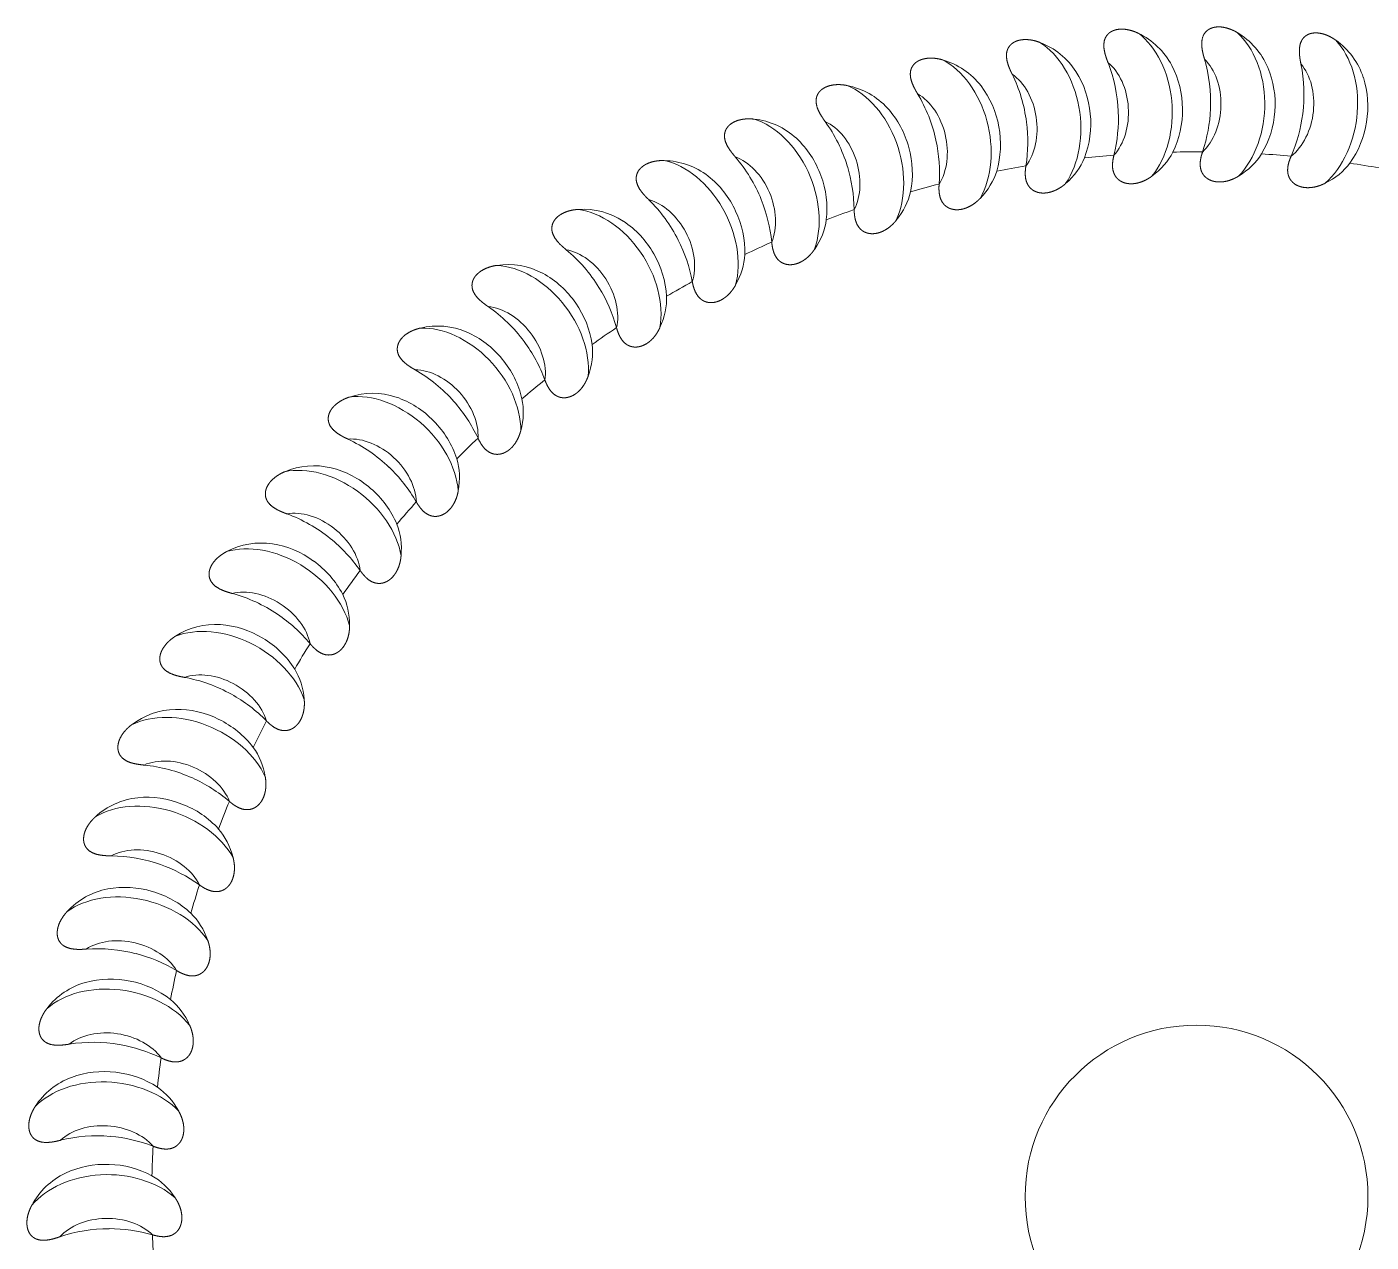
# Model space of a CAD drawing. Extents: x 89 to 513, y -13 to 440.
# Drawn here: x 441.94 to 476.68, y 206.67 to 238.07 of the extents above; entities that cross this region are included whole.
import ezdxf

# ---------------------------------------------------------------- set-up
doc = ezdxf.new("R2010")
doc.units = 0
doc.header["$LTSCALE"] = 7
doc.header["$MEASUREMENT"] = 0
doc.layers.add('8', color=252, linetype='CONTINUOUS', lineweight=15)

msp = doc.modelspace()

# ---------------------------------------------------------------- linework, layer by layer
at = {"layer": '8', "ltscale": 0.000101881}
for p, q in [((472.322, 234.836), (472.324, 234.84)), ((467.758, 234.474), (467.759, 234.478)), ((470.033, 234.752), (470.034, 234.756)), ((474.611, 234.726), (474.612, 234.73)), ((465.516, 234.004), (465.516, 234.008)), ((463.321, 233.346), (463.321, 233.35)), ((461.191, 232.504), (461.19, 232.508)), ((459.139, 231.484), (459.138, 231.488)), ((457.181, 230.294), (457.18, 230.298)), ((455.331, 228.942), (455.33, 228.946)), ((453.603, 227.438), (453.601, 227.442)), ((452.008, 225.793), (452.006, 225.797)), ((450.558, 224.019), (450.556, 224.022)), ((449.264, 222.128), (449.262, 222.131)), ((448.136, 220.134), (448.133, 220.137)), ((447.18, 218.052), (447.177, 218.055)), ((446.404, 215.896), (446.401, 215.898)), ((445.814, 213.682), (445.811, 213.684)), ((445.414, 211.426), (445.41, 211.428)), ((445.207, 209.144), (445.203, 209.146)), ((445.194, 206.853), (445.19, 206.854))]:
    msp.add_line(p, q, dxfattribs=at)
at = {"layer": '8'}
msp.add_circle((472.168, 207.844), 4.429, dxfattribs=at)
for centre, radius, start, end in [((467.443, 235.879), 1.913, 32.7184, 69.3026), ((469.839, 236.18), 1.911, 27.834, 64.4547), ((472.25, 236.275), 1.911, 22.9692, 59.5898), ((474.661, 236.166), 1.911, 18.1043, 54.725), ((468.592, 236.125), 3.941, 357.5093, 16.3792), ((465.084, 235.379), 1.911, 37.5638, 74.1844), ((466.996, 235.612), 2.434, 4.9356, 32.3075), ((466.207, 235.72), 3.941, 2.3741, 21.2441), ((469.37, 235.951), 2.434, 0.0707, 27.4427), ((471.765, 236.087), 2.433, 355.2147, 22.5987), ((471.003, 236.327), 3.941, 352.6444, 11.5143), ((462.774, 234.679), 1.911, 42.4286, 79.0493), ((464.66, 235.074), 2.434, 9.8005, 37.1724), ((463.864, 235.114), 3.941, 7.239, 26.1089), ((474.16, 236.02), 2.434, 350.341, 17.7129), ((461.581, 234.312), 3.941, 12.1039, 30.9738), ((462.378, 234.339), 2.434, 14.6653, 42.0373), ((466.087, 235.714), 4.062, 346.3538, 2.3853), ((469.352, 235.906), 2.453, 334.0643, 1.1193), ((468.472, 236.13), 4.062, 341.4902, 357.5215), ((471.742, 236.044), 2.453, 329.1994, 356.2545), ((460.532, 233.786), 1.911, 47.2935, 83.9141), ((459.375, 233.319), 3.941, 16.9687, 35.8387), ((463.745, 235.098), 4.062, 351.2187, 7.2502), ((466.981, 235.566), 2.454, 338.9495, 5.9921), ((470.884, 236.341), 4.062, 336.6254, 352.6566), ((474.134, 235.978), 2.454, 324.3549, 351.3975), ((460.166, 233.413), 2.434, 19.5302, 46.9021), ((464.649, 235.026), 2.454, 343.8143, 10.8569), ((462.371, 234.29), 2.454, 348.6792, 15.7218), ((461.464, 234.286), 4.062, 356.0835, 12.1151), ((472.168, 207.844), 26.996, 89.6691, 91.2964), ((458.374, 232.705), 1.911, 52.1584, 88.779), ((457.261, 232.142), 3.941, 21.8336, 40.7035), ((459.26, 233.283), 4.062, 0.9484, 16.9799), ((472.168, 207.844), 26.996, 99.3988, 101.0262), ((472.168, 207.844), 26.996, 94.5339, 96.1613), ((472.168, 207.844), 26.996, 84.8042, 86.4316), ((472.168, 207.844), 26.996, 79.9393, 81.5667), ((458.041, 232.303), 2.434, 24.3951, 51.767), ((460.163, 233.364), 2.454, 353.5441, 20.5867), ((472.168, 207.844), 26.996, 104.2637, 105.891), ((455.254, 230.79), 3.941, 26.6985, 45.5684), ((457.149, 232.096), 4.062, 5.8146, 21.8458), ((456.316, 231.446), 1.911, 57.0232, 93.6439), ((458.042, 232.254), 2.454, 358.4089, 25.4515), ((472.168, 207.844), 26.996, 109.1285, 110.7559), ((456.018, 231.017), 2.434, 29.2599, 56.6318), ((455.147, 230.736), 4.062, 10.6781, 26.7097), ((472.168, 207.844), 26.996, 113.9934, 115.6208), ((453.369, 229.273), 3.941, 31.5633, 50.4333), ((456.023, 230.968), 2.454, 3.2738, 30.3164), ((454.371, 230.017), 1.911, 61.8881, 98.5087), ((454.111, 229.564), 2.434, 34.1248, 61.4967), ((453.267, 229.21), 4.062, 15.543, 31.5745), ((472.168, 207.844), 26.996, 118.8582, 120.4856), ((451.619, 227.602), 3.941, 36.4282, 55.2981), ((454.12, 229.516), 2.454, 8.1386, 35.1813), ((452.555, 228.426), 1.913, 66.7724, 103.3566), ((472.168, 207.844), 26.996, 123.7231, 125.3505), ((452.334, 227.955), 2.434, 38.9897, 66.3616), ((451.523, 227.53), 4.062, 20.4079, 36.4394), ((452.347, 227.907), 2.454, 13.0035, 40.0461), ((450.018, 225.788), 3.941, 41.293, 60.163), ((472.168, 207.844), 26.996, 128.588, 130.2153), ((450.88, 226.69), 1.911, 71.6178, 108.2385), ((450.7, 226.2), 2.434, 43.8545, 71.2264), ((449.928, 225.708), 4.062, 25.2727, 41.3043), ((450.717, 226.154), 2.454, 17.8684, 44.911), ((448.576, 223.845), 3.941, 46.1579, 65.0278), ((472.168, 207.844), 26.996, 133.4528, 135.0802), ((449.359, 224.817), 1.911, 76.4827, 113.1033), ((449.22, 224.313), 2.434, 48.7194, 76.0913), ((448.493, 223.758), 4.062, 30.1376, 46.1691), ((449.242, 224.269), 2.454, 22.7332, 49.7758), ((472.168, 207.844), 26.996, 138.3177, 139.9451), ((447.304, 221.786), 3.941, 51.0228, 69.8927), ((448.001, 222.821), 1.911, 81.3476, 117.9682), ((447.229, 221.692), 4.062, 35.0025, 51.034), ((447.906, 222.308), 2.434, 53.5842, 80.9562), ((447.931, 222.266), 2.454, 27.5981, 54.6407), ((472.168, 207.844), 26.996, 143.1826, 144.8099), ((446.211, 219.628), 3.941, 55.8876, 74.7576), ((446.144, 219.528), 4.062, 39.8673, 55.8988), ((446.818, 220.718), 1.911, 86.2124, 122.8331), ((446.767, 220.198), 2.434, 58.4491, 85.821), ((446.796, 220.158), 2.454, 32.463, 59.5056), ((472.168, 207.844), 26.996, 148.0474, 149.6748), ((445.305, 217.384), 3.941, 60.7525, 79.6224), ((445.247, 217.279), 4.062, 44.7322, 60.7637), ((445.818, 218.522), 1.911, 91.0773, 127.6979), ((445.811, 218), 2.434, 63.314, 90.6859), ((445.843, 217.962), 2.454, 37.3278, 64.3704), ((472.168, 207.844), 26.996, 152.9123, 154.5397), ((444.593, 215.071), 3.941, 65.6174, 84.4873), ((444.544, 214.962), 4.062, 49.5971, 65.6286), ((445.007, 216.249), 1.911, 95.9422, 132.5628), ((445.045, 215.728), 2.434, 68.1788, 95.5508), ((445.08, 215.693), 2.454, 42.1927, 69.2353), ((472.168, 207.844), 26.996, 157.7772, 159.4045), ((444.079, 212.707), 3.941, 70.4822, 89.3522), ((444.04, 212.593), 4.062, 54.4619, 70.4934), ((444.392, 213.915), 1.911, 100.807, 137.4277), ((444.474, 213.399), 2.434, 73.0437, 100.4156), ((444.512, 213.368), 2.454, 47.0576, 74.1002), ((472.168, 207.844), 26.996, 162.642, 164.2694), ((443.768, 210.307), 3.941, 75.3471, 94.217), ((443.739, 210.191), 4.062, 59.3281, 75.3593), ((472.168, 207.844), 26.996, 167.5069, 169.1343), ((443.978, 211.538), 1.911, 105.6719, 142.2925), ((444.103, 211.031), 2.434, 77.9086, 105.2805), ((444.143, 211.003), 2.454, 51.9224, 78.965), ((443.662, 207.89), 3.941, 80.212, 99.0819), ((443.642, 207.771), 4.062, 64.1929, 80.2242), ((472.168, 207.844), 26.996, 172.3718, 173.9991), ((443.766, 209.134), 1.911, 110.5367, 147.1574), ((443.934, 208.64), 2.433, 82.7823, 110.1663), ((443.976, 208.616), 2.453, 56.767, 83.822), ((443.761, 205.472), 3.941, 85.0768, 103.9468), ((443.751, 205.353), 4.062, 69.0565, 85.088), ((472.168, 207.844), 26.996, 177.2366, 178.864), ((443.759, 206.72), 1.911, 115.4016, 152.0223), ((443.968, 206.242), 2.434, 87.6383, 115.0102), ((444.012, 206.221), 2.454, 61.6522, 88.6948), ((444.064, 203.072), 3.941, 89.9417, 108.8116), ((444.065, 202.952), 4.062, 73.9214, 89.9529), ((472.168, 207.844), 26.996, 182.1015, 183.7289)]:
    msp.add_arc(centre, radius, start, end, dxfattribs=at)
at = {"layer": '8', "extrusion": (0, 0, -1)}
for centre, major_axis, ratio, start_param, end_param in [((467.575, 235.636), (-0.286, 2.232), 0.707107, 0.525345, 2.467109), ((469.949, 235.926), (-0.095, 2.248), 0.707107, 0.525345, 2.467109), ((472.338, 236.013), (0.095, 2.248), 0.707107, 0.525345, 2.467109), ((474.726, 235.897), (0.286, 2.232), 0.707107, 0.525345, 2.467109), ((471.773, 236.037), (0.062, 1.449), 0.707107, 0.56516, 2.51657), ((465.235, 235.147), (-0.474, 2.199), 0.707107, 0.525345, 2.467109), ((469.383, 235.902), (-0.062, 1.449), 0.707107, 0.56516, 2.51657), ((474.165, 235.969), (0.184, 1.438), 0.707107, 0.56516, 2.51657), ((462.944, 234.46), (-0.659, 2.151), 0.707107, 0.525345, 2.467109), ((467.014, 235.564), (-0.184, 1.438), 0.707107, 0.56516, 2.51657), ((464.682, 235.027), (-0.305, 1.417), 0.707107, 0.56516, 2.51657), ((460.72, 233.582), (-0.839, 2.088), 0.707107, 0.525345, 2.467109), ((462.403, 234.295), (-0.425, 1.386), 0.707107, 0.56516, 2.51657), ((468.386, 235.877), (-3.292, 0.698), 0.646161, 3.309364, 3.663224), ((458.579, 232.519), (-1.013, 2.009), 0.707107, 0.525345, 2.467109), ((460.196, 233.371), (-0.541, 1.345), 0.707107, 0.56516, 2.51657), ((466.023, 235.456), (-3.339, 0.416), 0.646161, 3.309364, 3.663224), ((470.777, 236.097), (-3.221, 0.975), 0.646161, 3.309364, 3.663224), ((473.178, 236.113), (-3.127, 1.244), 0.646161, 3.309364, 3.663224), ((463.703, 234.835), (-3.363, 0.132), 0.646161, 3.309364, 3.663224), ((461.445, 234.02), (3.362, 0.154), 0.646161, 0.167771, 0.521632), ((458.074, 232.264), (-0.653, 1.295), 0.707107, 0.56516, 2.51657), ((456.535, 231.277), (-1.18, 1.916), 0.707107, 0.525345, 2.467109), ((459.264, 233.016), (3.337, 0.438), 0.646161, 0.167771, 0.521632), ((456.054, 230.981), (-0.76, 1.235), 0.707107, 0.56516, 2.51657), ((457.175, 231.831), (3.287, 0.72), 0.646161, 0.167771, 0.521632), ((454.604, 229.867), (-1.338, 1.809), 0.707107, 0.525345, 2.467109), ((455.195, 230.473), (3.215, 0.996), 0.646161, 0.167771, 0.521632), ((454.15, 229.531), (-0.862, 1.166), 0.707107, 0.56516, 2.51657), ((452.8, 228.298), (-1.487, 1.689), 0.707107, 0.525345, 2.467109), ((453.337, 228.952), (3.118, 1.265), 0.646161, 0.167771, 0.521632), ((452.375, 227.925), (-0.958, 1.088), 0.707107, 0.56516, 2.51657), ((451.135, 226.582), (-1.624, 1.557), 0.707107, 0.525345, 2.467109), ((451.615, 227.279), (3, 1.525), 0.646161, 0.167771, 0.521632), ((450.744, 226.174), (-1.047, 1.003), 0.707107, 0.56516, 2.51657), ((450.041, 225.466), (2.86, 1.774), 0.646161, 0.167771, 0.521632), ((449.622, 224.731), (-1.751, 1.413), 0.707107, 0.525345, 2.467109), ((449.267, 224.291), (-1.128, 0.911), 0.707107, 0.56516, 2.51657), ((448.626, 223.526), (2.699, 2.01), 0.646161, 0.167771, 0.521632), ((448.271, 222.758), (-1.864, 1.26), 0.707107, 0.525345, 2.467109), ((447.954, 222.29), (-1.201, 0.812), 0.707107, 0.56516, 2.51657), ((447.381, 221.473), (2.519, 2.232), 0.646161, 0.167771, 0.521632), ((447.092, 220.678), (-1.964, 1.097), 0.707107, 0.525345, 2.467109), ((446.816, 220.184), (-1.266, 0.707), 0.707107, 0.56516, 2.51657), ((446.314, 219.322), (2.321, 2.437), 0.646161, 0.167771, 0.521632), ((446.094, 218.505), (-2.05, 0.927), 0.707107, 0.525345, 2.467109), ((445.434, 217.088), (2.106, 2.625), 0.646161, 0.167771, 0.521632), ((445.861, 217.99), (-1.321, 0.597), 0.707107, 0.56516, 2.51657), ((445.284, 216.256), (-2.121, 0.75), 0.707107, 0.525345, 2.467109), ((444.746, 214.788), (1.875, 2.794), 0.646161, 0.167771, 0.521632), ((445.096, 215.722), (-1.367, 0.483), 0.707107, 0.56516, 2.51657), ((444.668, 213.945), (-2.177, 0.567), 0.707107, 0.525345, 2.467109), ((444.256, 212.437), (1.632, 2.943), 0.646161, 0.167771, 0.521632), ((444.525, 213.398), (-1.403, 0.365), 0.707107, 0.56516, 2.51657), ((444.249, 211.591), (-2.218, 0.38), 0.707107, 0.525345, 2.467109), ((443.967, 210.054), (1.376, 3.071), 0.646161, 0.167771, 0.521632), ((444.154, 211.034), (-1.429, 0.245), 0.707107, 0.56516, 2.51657), ((444.032, 209.21), (-2.242, 0.191), 0.707107, 0.525345, 2.467109), ((443.882, 207.654), (1.111, 3.177), 0.646161, 0.167771, 0.521632), ((443.984, 208.646), (-1.445, 0.123), 0.707107, 0.56516, 2.51657), ((444.018, 206.819), (2.25, 0), 0.707107, 3.666937, 5.608702), ((444, 205.256), (0.837, 3.26), 0.646161, 0.167771, 0.521632), ((444.018, 206.253), (1.45, 0), 0.707107, 3.706752, 5.658162)]:
    msp.add_ellipse(centre, major_axis=major_axis, ratio=ratio, start_param=start_param, end_param=end_param, dxfattribs=at)
at = {"layer": '8'}
for points, knots in [([(470.663, 237.904), (470.598, 237.936), (470.53, 237.963), (470.459, 237.985), (470.351, 238.008), (470.242, 238.013), (470.206, 238.013), (470.135, 238.007), (470.065, 237.992), (470.033, 237.981), (469.981, 237.959), (469.934, 237.93), (469.917, 237.917), (469.862, 237.87), (469.82, 237.812), (469.799, 237.767), (469.757, 237.618), (469.776, 237.458), (469.805, 237.351), (469.841, 237.249), (469.88, 237.148)], [0, 0, 0, 0, 0, 0, 0.579361, 0.579361, 0.579361, 0.869761, 0.869761, 0.869761, 1.159406, 1.159406, 1.159406, 1.345852, 1.345852, 1.345852, 1.799901, 1.799901, 1.799901, 2.762825, 2.762825, 2.762825, 2.762825, 2.762825, 2.762825]), ([(473.218, 237.924), (473.155, 237.961), (473.09, 237.994), (473.021, 238.021), (472.916, 238.053), (472.808, 238.068), (472.772, 238.071), (472.7, 238.071), (472.63, 238.061), (472.596, 238.054), (472.543, 238.036), (472.494, 238.011), (472.475, 238), (472.416, 237.958), (472.37, 237.903), (472.345, 237.86), (472.291, 237.715), (472.296, 237.554), (472.316, 237.445), (472.343, 237.34), (472.373, 237.237)], [0, 0, 0, 0, 0, 0, 0.579361, 0.579361, 0.579361, 0.869761, 0.869761, 0.869761, 1.159406, 1.159406, 1.159406, 1.345852, 1.345852, 1.345852, 1.799901, 1.799901, 1.799901, 2.762825, 2.762825, 2.762825, 2.762825, 2.762825, 2.762825]), ([(468.119, 237.668), (468.051, 237.694), (467.981, 237.716), (467.909, 237.732), (467.8, 237.745), (467.691, 237.741), (467.655, 237.738), (467.584, 237.726), (467.516, 237.705), (467.485, 237.692), (467.435, 237.665), (467.391, 237.632), (467.375, 237.618), (467.324, 237.567), (467.287, 237.505), (467.27, 237.458), (467.241, 237.306), (467.273, 237.148), (467.311, 237.044), (467.356, 236.945), (467.403, 236.849)], [0, 0, 0, 0, 0, 0, 0.579361, 0.579361, 0.579361, 0.869761, 0.869761, 0.869761, 1.159406, 1.159406, 1.159406, 1.345852, 1.345852, 1.345852, 1.799901, 1.799901, 1.799901, 2.762825, 2.762825, 2.762825, 2.762825, 2.762825, 2.762825]), ([(475.765, 237.726), (475.706, 237.768), (475.643, 237.807), (475.577, 237.84), (475.475, 237.881), (475.369, 237.905), (475.333, 237.91), (475.261, 237.917), (475.191, 237.913), (475.157, 237.909), (475.102, 237.896), (475.051, 237.875), (475.031, 237.865), (474.969, 237.828), (474.919, 237.778), (474.89, 237.737), (474.824, 237.597), (474.815, 237.436), (474.826, 237.325), (474.844, 237.219), (474.865, 237.113)], [0, 0, 0, 0, 0, 0, 0.579361, 0.579361, 0.579361, 0.869761, 0.869761, 0.869761, 1.159406, 1.159406, 1.159406, 1.345852, 1.345852, 1.345852, 1.799901, 1.799901, 1.799901, 2.762825, 2.762825, 2.762825, 2.762825, 2.762825, 2.762825]), ([(465.605, 237.218), (465.535, 237.238), (465.463, 237.253), (465.39, 237.263), (465.28, 237.267), (465.172, 237.254), (465.136, 237.247), (465.066, 237.23), (465.001, 237.203), (464.97, 237.187), (464.923, 237.157), (464.882, 237.12), (464.867, 237.104), (464.82, 237.049), (464.789, 236.984), (464.776, 236.936), (464.76, 236.782), (464.805, 236.628), (464.853, 236.527), (464.905, 236.432), (464.961, 236.34)], [0, 0, 0, 0, 0, 0, 0.579361, 0.579361, 0.579361, 0.869761, 0.869761, 0.869761, 1.159406, 1.159406, 1.159406, 1.345852, 1.345852, 1.345852, 1.799901, 1.799901, 1.799901, 2.762825, 2.762825, 2.762825, 2.762825, 2.762825, 2.762825]), ([(463.137, 236.555), (463.066, 236.569), (462.993, 236.579), (462.919, 236.582), (462.809, 236.577), (462.703, 236.555), (462.668, 236.545), (462.6, 236.522), (462.537, 236.489), (462.508, 236.471), (462.463, 236.437), (462.425, 236.396), (462.412, 236.38), (462.37, 236.321), (462.345, 236.254), (462.336, 236.205), (462.333, 236.05), (462.391, 235.9), (462.447, 235.803), (462.507, 235.713), (462.57, 235.626)], [0, 0, 0, 0, 0, 0, 0.579361, 0.579361, 0.579361, 0.869761, 0.869761, 0.869761, 1.159406, 1.159406, 1.159406, 1.345852, 1.345852, 1.345852, 1.799901, 1.799901, 1.799901, 2.762825, 2.762825, 2.762825, 2.762825, 2.762825, 2.762825]), ([(460.735, 235.686), (460.663, 235.694), (460.59, 235.697), (460.515, 235.694), (460.406, 235.68), (460.302, 235.649), (460.268, 235.636), (460.202, 235.607), (460.142, 235.569), (460.115, 235.549), (460.073, 235.511), (460.039, 235.467), (460.027, 235.449), (459.99, 235.387), (459.971, 235.318), (459.966, 235.269), (459.976, 235.114), (460.047, 234.969), (460.11, 234.878), (460.178, 234.794), (460.248, 234.712)], [0, 0, 0, 0, 0, 0, 0.579361, 0.579361, 0.579361, 0.869761, 0.869761, 0.869761, 1.159406, 1.159406, 1.159406, 1.345852, 1.345852, 1.345852, 1.799901, 1.799901, 1.799901, 2.762825, 2.762825, 2.762825, 2.762825, 2.762825, 2.762825]), ([(472.322, 234.836), (472.307, 234.789), (472.292, 234.74), (472.278, 234.686), (472.265, 234.61), (472.262, 234.529), (472.262, 234.508), (472.264, 234.465), (472.27, 234.424), (472.274, 234.407), (472.287, 234.354), (472.306, 234.309), (472.321, 234.282), (472.376, 234.198), (472.441, 234.149), (472.487, 234.121), (472.606, 234.071), (472.727, 234.057), (472.798, 234.058), (472.933, 234.074), (473.068, 234.118), (473.131, 234.144), (473.194, 234.176), (473.256, 234.215)], [0, 0, 0, 0, 0, 0, 0.515581, 0.515581, 0.515581, 0.701027, 0.701027, 0.701027, 0.891334, 0.891334, 0.891334, 1.23864, 1.23864, 1.23864, 2.213092, 2.213092, 2.213092, 3.625906, 3.625906, 3.625906, 4.848673, 4.848673, 4.848673, 4.848673, 4.848673, 4.848673]), ([(458.415, 234.616), (458.342, 234.618), (458.269, 234.615), (458.196, 234.606), (458.088, 234.582), (457.987, 234.542), (457.954, 234.527), (457.891, 234.492), (457.834, 234.449), (457.809, 234.427), (457.771, 234.385), (457.74, 234.339), (457.73, 234.32), (457.699, 234.255), (457.685, 234.185), (457.684, 234.135), (457.707, 233.982), (457.79, 233.844), (457.861, 233.758), (457.936, 233.68), (458.013, 233.605)], [0, 0, 0, 0, 0, 0, 0.579361, 0.579361, 0.579361, 0.869761, 0.869761, 0.869761, 1.159406, 1.159406, 1.159406, 1.345852, 1.345852, 1.345852, 1.799901, 1.799901, 1.799901, 2.762825, 2.762825, 2.762825, 2.762825, 2.762825, 2.762825]), ([(467.758, 234.474), (467.751, 234.425), (467.745, 234.374), (467.74, 234.318), (467.74, 234.241), (467.751, 234.161), (467.754, 234.14), (467.764, 234.098), (467.777, 234.059), (467.783, 234.043), (467.805, 233.993), (467.832, 233.952), (467.851, 233.928), (467.92, 233.854), (467.991, 233.816), (468.041, 233.797), (468.167, 233.768), (468.289, 233.775), (468.359, 233.787), (468.489, 233.826), (468.615, 233.893), (468.673, 233.929), (468.729, 233.971), (468.784, 234.019)], [0, 0, 0, 0, 0, 0, 0.515581, 0.515581, 0.515581, 0.701027, 0.701027, 0.701027, 0.891334, 0.891334, 0.891334, 1.23864, 1.23864, 1.23864, 2.213092, 2.213092, 2.213092, 3.625906, 3.625906, 3.625906, 4.848673, 4.848673, 4.848673, 4.848673, 4.848673, 4.848673]), ([(470.033, 234.752), (470.021, 234.704), (470.011, 234.654), (470.001, 234.598), (469.994, 234.522), (469.998, 234.441), (470, 234.42), (470.006, 234.377), (470.016, 234.337), (470.021, 234.32), (470.039, 234.268), (470.062, 234.225), (470.078, 234.2), (470.141, 234.121), (470.209, 234.077), (470.257, 234.053), (470.38, 234.014), (470.502, 234.01), (470.573, 234.017), (470.706, 234.045), (470.837, 234.1), (470.897, 234.131), (470.957, 234.169), (471.016, 234.212)], [0, 0, 0, 0, 0, 0, 0.515581, 0.515581, 0.515581, 0.701027, 0.701027, 0.701027, 0.891334, 0.891334, 0.891334, 1.23864, 1.23864, 1.23864, 2.213092, 2.213092, 2.213092, 3.625906, 3.625906, 3.625906, 4.848673, 4.848673, 4.848673, 4.848673, 4.848673, 4.848673]), ([(474.611, 234.726), (474.591, 234.68), (474.572, 234.633), (474.554, 234.58), (474.534, 234.505), (474.524, 234.425), (474.523, 234.404), (474.521, 234.361), (474.524, 234.32), (474.526, 234.302), (474.535, 234.248), (474.55, 234.202), (474.563, 234.174), (474.611, 234.086), (474.67, 234.031), (474.714, 233.999), (474.828, 233.939), (474.948, 233.915), (475.019, 233.91), (475.155, 233.915), (475.293, 233.947), (475.358, 233.968), (475.423, 233.995), (475.489, 234.027)], [0, 0, 0, 0, 0, 0, 0.515581, 0.515581, 0.515581, 0.701027, 0.701027, 0.701027, 0.891334, 0.891334, 0.891334, 1.23864, 1.23864, 1.23864, 2.213092, 2.213092, 2.213092, 3.625906, 3.625906, 3.625906, 4.848673, 4.848673, 4.848673, 4.848673, 4.848673, 4.848673]), ([(465.516, 234.004), (465.513, 233.955), (465.511, 233.904), (465.511, 233.847), (465.517, 233.771), (465.535, 233.692), (465.54, 233.671), (465.553, 233.63), (465.569, 233.592), (465.577, 233.576), (465.604, 233.528), (465.634, 233.49), (465.654, 233.468), (465.729, 233.401), (465.804, 233.369), (465.855, 233.354), (465.983, 233.335), (466.104, 233.352), (466.173, 233.371), (466.299, 233.421), (466.419, 233.497), (466.473, 233.539), (466.526, 233.585), (466.576, 233.638)], [0, 0, 0, 0, 0, 0, 0.515581, 0.515581, 0.515581, 0.701027, 0.701027, 0.701027, 0.891334, 0.891334, 0.891334, 1.23864, 1.23864, 1.23864, 2.213092, 2.213092, 2.213092, 3.625906, 3.625906, 3.625906, 4.848673, 4.848673, 4.848673, 4.848673, 4.848673, 4.848673]), ([(456.194, 233.353), (456.122, 233.349), (456.049, 233.34), (455.976, 233.324), (455.871, 233.292), (455.774, 233.243), (455.742, 233.225), (455.682, 233.186), (455.63, 233.138), (455.606, 233.113), (455.572, 233.069), (455.545, 233.02), (455.536, 233.001), (455.511, 232.933), (455.503, 232.862), (455.507, 232.812), (455.543, 232.662), (455.637, 232.531), (455.715, 232.452), (455.796, 232.38), (455.879, 232.311)], [0, 0, 0, 0, 0, 0, 0.579361, 0.579361, 0.579361, 0.869761, 0.869761, 0.869761, 1.159406, 1.159406, 1.159406, 1.345852, 1.345852, 1.345852, 1.799901, 1.799901, 1.799901, 2.762825, 2.762825, 2.762825, 2.762825, 2.762825, 2.762825]), ([(463.321, 233.346), (463.322, 233.296), (463.325, 233.245), (463.33, 233.189), (463.342, 233.113), (463.366, 233.036), (463.374, 233.016), (463.39, 232.976), (463.409, 232.94), (463.419, 232.925), (463.449, 232.879), (463.482, 232.843), (463.505, 232.823), (463.585, 232.762), (463.662, 232.737), (463.715, 232.726), (463.844, 232.719), (463.963, 232.746), (464.03, 232.77), (464.151, 232.831), (464.264, 232.917), (464.315, 232.963), (464.363, 233.014), (464.409, 233.071)], [0, 0, 0, 0, 0, 0, 0.515581, 0.515581, 0.515581, 0.701027, 0.701027, 0.701027, 0.891334, 0.891334, 0.891334, 1.23864, 1.23864, 1.23864, 2.213092, 2.213092, 2.213092, 3.625906, 3.625906, 3.625906, 4.848673, 4.848673, 4.848673, 4.848673, 4.848673, 4.848673]), ([(461.191, 232.504), (461.196, 232.454), (461.203, 232.404), (461.212, 232.348), (461.231, 232.274), (461.262, 232.199), (461.271, 232.18), (461.29, 232.141), (461.313, 232.107), (461.323, 232.092), (461.357, 232.05), (461.393, 232.017), (461.418, 231.999), (461.503, 231.945), (461.582, 231.926), (461.635, 231.92), (461.764, 231.923), (461.88, 231.961), (461.945, 231.99), (462.061, 232.061), (462.166, 232.157), (462.213, 232.207), (462.256, 232.262), (462.298, 232.322)], [0, 0, 0, 0, 0, 0, 0.515581, 0.515581, 0.515581, 0.701027, 0.701027, 0.701027, 0.891334, 0.891334, 0.891334, 1.23864, 1.23864, 1.23864, 2.213092, 2.213092, 2.213092, 3.625906, 3.625906, 3.625906, 4.848673, 4.848673, 4.848673, 4.848673, 4.848673, 4.848673]), ([(454.088, 231.907), (454.016, 231.896), (453.945, 231.881), (453.874, 231.859), (453.772, 231.818), (453.679, 231.762), (453.649, 231.741), (453.593, 231.696), (453.544, 231.644), (453.523, 231.618), (453.492, 231.57), (453.47, 231.52), (453.463, 231.5), (453.443, 231.43), (453.442, 231.358), (453.45, 231.309), (453.498, 231.162), (453.603, 231.04), (453.688, 230.968), (453.774, 230.903), (453.863, 230.842)], [0, 0, 0, 0, 0, 0, 0.579361, 0.579361, 0.579361, 0.869761, 0.869761, 0.869761, 1.159406, 1.159406, 1.159406, 1.345852, 1.345852, 1.345852, 1.799901, 1.799901, 1.799901, 2.762825, 2.762825, 2.762825, 2.762825, 2.762825, 2.762825]), ([(459.139, 231.484), (459.148, 231.435), (459.159, 231.385), (459.174, 231.331), (459.199, 231.258), (459.236, 231.186), (459.246, 231.168), (459.269, 231.131), (459.294, 231.099), (459.306, 231.085), (459.344, 231.046), (459.382, 231.016), (459.408, 231), (459.497, 230.953), (459.578, 230.941), (459.631, 230.94), (459.76, 230.954), (459.872, 231.001), (459.934, 231.036), (460.044, 231.117), (460.14, 231.221), (460.182, 231.275), (460.221, 231.333), (460.257, 231.397)], [0, 0, 0, 0, 0, 0, 0.515581, 0.515581, 0.515581, 0.701027, 0.701027, 0.701027, 0.891334, 0.891334, 0.891334, 1.23864, 1.23864, 1.23864, 2.213092, 2.213092, 2.213092, 3.625906, 3.625906, 3.625906, 4.848673, 4.848673, 4.848673, 4.848673, 4.848673, 4.848673]), ([(457.181, 230.294), (457.194, 230.246), (457.21, 230.197), (457.229, 230.144), (457.26, 230.074), (457.303, 230.006), (457.315, 229.988), (457.341, 229.954), (457.368, 229.923), (457.381, 229.911), (457.422, 229.875), (457.463, 229.848), (457.49, 229.834), (457.583, 229.796), (457.664, 229.79), (457.718, 229.794), (457.844, 229.819), (457.953, 229.875), (458.011, 229.915), (458.114, 230.005), (458.201, 230.117), (458.239, 230.174), (458.273, 230.235), (458.303, 230.302)], [0, 0, 0, 0, 0, 0, 0.515581, 0.515581, 0.515581, 0.701027, 0.701027, 0.701027, 0.891334, 0.891334, 0.891334, 1.23864, 1.23864, 1.23864, 2.213092, 2.213092, 2.213092, 3.625906, 3.625906, 3.625906, 4.848673, 4.848673, 4.848673, 4.848673, 4.848673, 4.848673]), ([(452.113, 230.287), (452.042, 230.27), (451.972, 230.249), (451.903, 230.221), (451.805, 230.172), (451.717, 230.107), (451.689, 230.084), (451.637, 230.035), (451.593, 229.979), (451.574, 229.951), (451.547, 229.901), (451.53, 229.849), (451.524, 229.828), (451.511, 229.757), (451.515, 229.686), (451.527, 229.637), (451.588, 229.495), (451.703, 229.382), (451.793, 229.317), (451.885, 229.26), (451.979, 229.207)], [0, 0, 0, 0, 0, 0, 0.579361, 0.579361, 0.579361, 0.869761, 0.869761, 0.869761, 1.159406, 1.159406, 1.159406, 1.345852, 1.345852, 1.345852, 1.799901, 1.799901, 1.799901, 2.762825, 2.762825, 2.762825, 2.762825, 2.762825, 2.762825]), ([(455.331, 228.942), (455.349, 228.896), (455.368, 228.848), (455.391, 228.797), (455.429, 228.73), (455.477, 228.665), (455.49, 228.649), (455.519, 228.617), (455.549, 228.589), (455.563, 228.577), (455.607, 228.545), (455.65, 228.522), (455.678, 228.51), (455.774, 228.48), (455.855, 228.481), (455.908, 228.489), (456.032, 228.525), (456.136, 228.59), (456.191, 228.635), (456.285, 228.733), (456.363, 228.852), (456.395, 228.912), (456.424, 228.976), (456.448, 229.045)], [0, 0, 0, 0, 0, 0, 0.515581, 0.515581, 0.515581, 0.701027, 0.701027, 0.701027, 0.891334, 0.891334, 0.891334, 1.23864, 1.23864, 1.23864, 2.213092, 2.213092, 2.213092, 3.625906, 3.625906, 3.625906, 4.848673, 4.848673, 4.848673, 4.848673, 4.848673, 4.848673]), ([(450.282, 228.505), (450.213, 228.483), (450.145, 228.455), (450.079, 228.422), (449.985, 228.364), (449.903, 228.293), (449.877, 228.267), (449.829, 228.214), (449.79, 228.155), (449.774, 228.125), (449.751, 228.073), (449.738, 228.019), (449.734, 227.998), (449.727, 227.926), (449.737, 227.855), (449.753, 227.808), (449.826, 227.672), (449.95, 227.569), (450.046, 227.512), (450.142, 227.463), (450.24, 227.418)], [0, 0, 0, 0, 0, 0, 0.579361, 0.579361, 0.579361, 0.869761, 0.869761, 0.869761, 1.159406, 1.159406, 1.159406, 1.345852, 1.345852, 1.345852, 1.799901, 1.799901, 1.799901, 2.762825, 2.762825, 2.762825, 2.762825, 2.762825, 2.762825]), ([(453.603, 227.438), (453.624, 227.393), (453.647, 227.348), (453.675, 227.299), (453.718, 227.235), (453.771, 227.175), (453.786, 227.159), (453.818, 227.13), (453.85, 227.105), (453.865, 227.095), (453.911, 227.066), (453.956, 227.047), (453.985, 227.038), (454.083, 227.015), (454.164, 227.024), (454.216, 227.036), (454.337, 227.082), (454.434, 227.156), (454.485, 227.206), (454.571, 227.311), (454.638, 227.436), (454.665, 227.498), (454.688, 227.565), (454.707, 227.636)], [0, 0, 0, 0, 0, 0, 0.515581, 0.515581, 0.515581, 0.701027, 0.701027, 0.701027, 0.891334, 0.891334, 0.891334, 1.23864, 1.23864, 1.23864, 2.213092, 2.213092, 2.213092, 3.625906, 3.625906, 3.625906, 4.848673, 4.848673, 4.848673, 4.848673, 4.848673, 4.848673]), ([(448.609, 226.575), (448.541, 226.547), (448.476, 226.513), (448.413, 226.475), (448.325, 226.409), (448.249, 226.331), (448.225, 226.303), (448.182, 226.246), (448.148, 226.184), (448.134, 226.152), (448.116, 226.099), (448.108, 226.044), (448.106, 226.023), (448.104, 225.951), (448.121, 225.881), (448.141, 225.835), (448.225, 225.706), (448.357, 225.614), (448.457, 225.565), (448.558, 225.524), (448.659, 225.487)], [0, 0, 0, 0, 0, 0, 0.579361, 0.579361, 0.579361, 0.869761, 0.869761, 0.869761, 1.159406, 1.159406, 1.159406, 1.345852, 1.345852, 1.345852, 1.799901, 1.799901, 1.799901, 2.762825, 2.762825, 2.762825, 2.762825, 2.762825, 2.762825]), ([(452.008, 225.793), (452.033, 225.75), (452.06, 225.707), (452.092, 225.661), (452.14, 225.6), (452.198, 225.545), (452.214, 225.531), (452.248, 225.504), (452.283, 225.482), (452.298, 225.473), (452.347, 225.448), (452.393, 225.433), (452.423, 225.426), (452.522, 225.412), (452.602, 225.428), (452.653, 225.444), (452.77, 225.5), (452.86, 225.582), (452.907, 225.636), (452.984, 225.748), (453.04, 225.879), (453.062, 225.943), (453.079, 226.012), (453.091, 226.084)], [0, 0, 0, 0, 0, 0, 0.515581, 0.515581, 0.515581, 0.701027, 0.701027, 0.701027, 0.891334, 0.891334, 0.891334, 1.23864, 1.23864, 1.23864, 2.213092, 2.213092, 2.213092, 3.625906, 3.625906, 3.625906, 4.848673, 4.848673, 4.848673, 4.848673, 4.848673, 4.848673]), ([(447.105, 224.509), (447.041, 224.476), (446.978, 224.437), (446.919, 224.393), (446.836, 224.32), (446.767, 224.236), (446.746, 224.206), (446.708, 224.146), (446.679, 224.081), (446.668, 224.048), (446.655, 223.993), (446.651, 223.938), (446.651, 223.917), (446.656, 223.845), (446.678, 223.777), (446.702, 223.733), (446.796, 223.611), (446.936, 223.53), (447.04, 223.49), (447.143, 223.458), (447.247, 223.43)], [0, 0, 0, 0, 0, 0, 0.579361, 0.579361, 0.579361, 0.869761, 0.869761, 0.869761, 1.159406, 1.159406, 1.159406, 1.345852, 1.345852, 1.345852, 1.799901, 1.799901, 1.799901, 2.762825, 2.762825, 2.762825, 2.762825, 2.762825, 2.762825]), ([(450.558, 224.019), (450.587, 223.978), (450.618, 223.937), (450.653, 223.894), (450.706, 223.838), (450.769, 223.788), (450.786, 223.775), (450.822, 223.751), (450.858, 223.732), (450.875, 223.724), (450.925, 223.704), (450.973, 223.693), (451.003, 223.689), (451.103, 223.683), (451.182, 223.705), (451.231, 223.726), (451.342, 223.792), (451.425, 223.881), (451.467, 223.939), (451.534, 224.057), (451.579, 224.192), (451.595, 224.258), (451.607, 224.327), (451.613, 224.4)], [0, 0, 0, 0, 0, 0, 0.515581, 0.515581, 0.515581, 0.701027, 0.701027, 0.701027, 0.891334, 0.891334, 0.891334, 1.23864, 1.23864, 1.23864, 2.213092, 2.213092, 2.213092, 3.625906, 3.625906, 3.625906, 4.848673, 4.848673, 4.848673, 4.848673, 4.848673, 4.848673]), ([(445.782, 222.324), (445.721, 222.285), (445.662, 222.241), (445.606, 222.192), (445.53, 222.113), (445.469, 222.023), (445.45, 221.992), (445.417, 221.928), (445.394, 221.861), (445.386, 221.827), (445.377, 221.772), (445.378, 221.716), (445.38, 221.695), (445.391, 221.624), (445.418, 221.558), (445.446, 221.516), (445.551, 221.402), (445.697, 221.334), (445.804, 221.303), (445.909, 221.28), (446.015, 221.261)], [0, 0, 0, 0, 0, 0, 0.579361, 0.579361, 0.579361, 0.869761, 0.869761, 0.869761, 1.159406, 1.159406, 1.159406, 1.345852, 1.345852, 1.345852, 1.799901, 1.799901, 1.799901, 2.762825, 2.762825, 2.762825, 2.762825, 2.762825, 2.762825]), ([(449.264, 222.128), (449.296, 222.09), (449.33, 222.052), (449.37, 222.012), (449.427, 221.96), (449.494, 221.915), (449.512, 221.904), (449.55, 221.884), (449.588, 221.868), (449.605, 221.861), (449.657, 221.845), (449.705, 221.838), (449.735, 221.837), (449.836, 221.84), (449.912, 221.868), (449.96, 221.893), (450.065, 221.968), (450.14, 222.064), (450.177, 222.125), (450.234, 222.249), (450.267, 222.387), (450.278, 222.454), (450.283, 222.524), (450.283, 222.597)], [0, 0, 0, 0, 0, 0, 0.515581, 0.515581, 0.515581, 0.701027, 0.701027, 0.701027, 0.891334, 0.891334, 0.891334, 1.23864, 1.23864, 1.23864, 2.213092, 2.213092, 2.213092, 3.625906, 3.625906, 3.625906, 4.848673, 4.848673, 4.848673, 4.848673, 4.848673, 4.848673]), ([(448.136, 220.134), (448.171, 220.099), (448.208, 220.064), (448.25, 220.027), (448.312, 219.981), (448.382, 219.942), (448.402, 219.932), (448.441, 219.915), (448.48, 219.902), (448.497, 219.897), (448.551, 219.886), (448.6, 219.883), (448.63, 219.884), (448.73, 219.895), (448.803, 219.93), (448.848, 219.959), (448.947, 220.043), (449.014, 220.145), (449.045, 220.209), (449.091, 220.337), (449.113, 220.477), (449.118, 220.545), (449.117, 220.615), (449.111, 220.688)], [0, 0, 0, 0, 0, 0, 0.515581, 0.515581, 0.515581, 0.701027, 0.701027, 0.701027, 0.891334, 0.891334, 0.891334, 1.23864, 1.23864, 1.23864, 2.213092, 2.213092, 2.213092, 3.625906, 3.625906, 3.625906, 4.848673, 4.848673, 4.848673, 4.848673, 4.848673, 4.848673]), ([(444.649, 220.034), (444.591, 219.99), (444.537, 219.941), (444.485, 219.888), (444.416, 219.802), (444.362, 219.707), (444.346, 219.675), (444.319, 219.608), (444.302, 219.54), (444.297, 219.506), (444.293, 219.45), (444.298, 219.395), (444.302, 219.373), (444.318, 219.303), (444.352, 219.24), (444.383, 219.201), (444.497, 219.096), (444.648, 219.041), (444.757, 219.019), (444.865, 219.005), (444.972, 218.994)], [0, 0, 0, 0, 0, 0, 0.579361, 0.579361, 0.579361, 0.869761, 0.869761, 0.869761, 1.159406, 1.159406, 1.159406, 1.345852, 1.345852, 1.345852, 1.799901, 1.799901, 1.799901, 2.762825, 2.762825, 2.762825, 2.762825, 2.762825, 2.762825]), ([(447.18, 218.052), (447.218, 218.02), (447.258, 217.988), (447.303, 217.955), (447.369, 217.914), (447.442, 217.881), (447.462, 217.873), (447.503, 217.859), (447.543, 217.85), (447.56, 217.847), (447.615, 217.84), (447.664, 217.841), (447.693, 217.844), (447.792, 217.864), (447.862, 217.905), (447.905, 217.938), (447.996, 218.03), (448.054, 218.137), (448.08, 218.203), (448.115, 218.335), (448.124, 218.476), (448.123, 218.544), (448.117, 218.615), (448.105, 218.687)], [0, 0, 0, 0, 0, 0, 0.515581, 0.515581, 0.515581, 0.701027, 0.701027, 0.701027, 0.891334, 0.891334, 0.891334, 1.23864, 1.23864, 1.23864, 2.213092, 2.213092, 2.213092, 3.625906, 3.625906, 3.625906, 4.848673, 4.848673, 4.848673, 4.848673, 4.848673, 4.848673]), ([(443.715, 217.656), (443.661, 217.607), (443.61, 217.554), (443.563, 217.497), (443.502, 217.405), (443.456, 217.307), (443.443, 217.273), (443.422, 217.204), (443.411, 217.134), (443.408, 217.1), (443.409, 217.044), (443.419, 216.989), (443.424, 216.969), (443.447, 216.9), (443.486, 216.84), (443.52, 216.804), (443.642, 216.709), (443.798, 216.667), (443.908, 216.654), (444.016, 216.649), (444.124, 216.648)], [0, 0, 0, 0, 0, 0, 0.579361, 0.579361, 0.579361, 0.869761, 0.869761, 0.869761, 1.159406, 1.159406, 1.159406, 1.345852, 1.345852, 1.345852, 1.799901, 1.799901, 1.799901, 2.762825, 2.762825, 2.762825, 2.762825, 2.762825, 2.762825]), ([(446.404, 215.896), (446.445, 215.867), (446.487, 215.839), (446.535, 215.81), (446.604, 215.775), (446.68, 215.748), (446.701, 215.742), (446.742, 215.732), (446.783, 215.726), (446.801, 215.724), (446.855, 215.721), (446.904, 215.726), (446.934, 215.733), (447.03, 215.761), (447.097, 215.808), (447.136, 215.844), (447.219, 215.943), (447.268, 216.055), (447.288, 216.123), (447.312, 216.257), (447.309, 216.399), (447.303, 216.467), (447.29, 216.536), (447.272, 216.607)], [0, 0, 0, 0, 0, 0, 0.515581, 0.515581, 0.515581, 0.701027, 0.701027, 0.701027, 0.891334, 0.891334, 0.891334, 1.23864, 1.23864, 1.23864, 2.213092, 2.213092, 2.213092, 3.625906, 3.625906, 3.625906, 4.848673, 4.848673, 4.848673, 4.848673, 4.848673, 4.848673]), ([(442.985, 215.208), (442.935, 215.155), (442.89, 215.098), (442.848, 215.036), (442.794, 214.94), (442.757, 214.838), (442.747, 214.803), (442.732, 214.733), (442.726, 214.662), (442.727, 214.628), (442.732, 214.572), (442.747, 214.518), (442.754, 214.498), (442.783, 214.432), (442.826, 214.375), (442.863, 214.342), (442.993, 214.258), (443.152, 214.229), (443.263, 214.226), (443.371, 214.23), (443.478, 214.238)], [0, 0, 0, 0, 0, 0, 0.579361, 0.579361, 0.579361, 0.869761, 0.869761, 0.869761, 1.159406, 1.159406, 1.159406, 1.345852, 1.345852, 1.345852, 1.799901, 1.799901, 1.799901, 2.762825, 2.762825, 2.762825, 2.762825, 2.762825, 2.762825]), ([(445.814, 213.682), (445.857, 213.657), (445.902, 213.632), (445.952, 213.607), (446.024, 213.578), (446.102, 213.558), (446.123, 213.554), (446.165, 213.547), (446.206, 213.544), (446.224, 213.544), (446.279, 213.546), (446.327, 213.556), (446.356, 213.564), (446.449, 213.601), (446.512, 213.653), (446.548, 213.692), (446.622, 213.798), (446.661, 213.914), (446.676, 213.983), (446.688, 214.119), (446.673, 214.26), (446.661, 214.327), (446.643, 214.395), (446.619, 214.464)], [0, 0, 0, 0, 0, 0, 0.515581, 0.515581, 0.515581, 0.701027, 0.701027, 0.701027, 0.891334, 0.891334, 0.891334, 1.23864, 1.23864, 1.23864, 2.213092, 2.213092, 2.213092, 3.625906, 3.625906, 3.625906, 4.848673, 4.848673, 4.848673, 4.848673, 4.848673, 4.848673]), ([(442.466, 212.707), (442.421, 212.649), (442.38, 212.589), (442.344, 212.524), (442.298, 212.423), (442.27, 212.318), (442.263, 212.283), (442.253, 212.212), (442.254, 212.141), (442.258, 212.107), (442.268, 212.051), (442.287, 211.999), (442.296, 211.98), (442.33, 211.916), (442.378, 211.863), (442.418, 211.833), (442.554, 211.761), (442.715, 211.745), (442.826, 211.751), (442.933, 211.765), (443.04, 211.782)], [0, 0, 0, 0, 0, 0, 0.579361, 0.579361, 0.579361, 0.869761, 0.869761, 0.869761, 1.159406, 1.159406, 1.159406, 1.345852, 1.345852, 1.345852, 1.799901, 1.799901, 1.799901, 2.762825, 2.762825, 2.762825, 2.762825, 2.762825, 2.762825]), ([(445.414, 211.426), (445.459, 211.405), (445.506, 211.384), (445.558, 211.363), (445.631, 211.34), (445.711, 211.327), (445.732, 211.324), (445.775, 211.321), (445.816, 211.322), (445.834, 211.323), (445.888, 211.33), (445.935, 211.344), (445.963, 211.355), (446.054, 211.399), (446.111, 211.456), (446.144, 211.499), (446.209, 211.61), (446.238, 211.729), (446.247, 211.799), (446.248, 211.935), (446.221, 212.075), (446.203, 212.141), (446.179, 212.207), (446.149, 212.274)], [0, 0, 0, 0, 0, 0, 0.515581, 0.515581, 0.515581, 0.701027, 0.701027, 0.701027, 0.891334, 0.891334, 0.891334, 1.23864, 1.23864, 1.23864, 2.213092, 2.213092, 2.213092, 3.625906, 3.625906, 3.625906, 4.848673, 4.848673, 4.848673, 4.848673, 4.848673, 4.848673]), ([(442.16, 210.17), (442.12, 210.109), (442.085, 210.045), (442.054, 209.978), (442.018, 209.874), (441.999, 209.767), (441.994, 209.731), (441.991, 209.659), (441.998, 209.588), (442.004, 209.555), (442.019, 209.5), (442.042, 209.45), (442.053, 209.431), (442.092, 209.371), (442.145, 209.322), (442.187, 209.296), (442.329, 209.235), (442.49, 209.233), (442.6, 209.249), (442.706, 209.271), (442.811, 209.297)], [0, 0, 0, 0, 0, 0, 0.579361, 0.579361, 0.579361, 0.869761, 0.869761, 0.869761, 1.159406, 1.159406, 1.159406, 1.345852, 1.345852, 1.345852, 1.799901, 1.799901, 1.799901, 2.762825, 2.762825, 2.762825, 2.762825, 2.762825, 2.762825]), ([(445.207, 209.144), (445.253, 209.127), (445.302, 209.11), (445.355, 209.094), (445.431, 209.077), (445.511, 209.071), (445.532, 209.07), (445.575, 209.07), (445.616, 209.075), (445.634, 209.078), (445.687, 209.089), (445.733, 209.106), (445.76, 209.12), (445.846, 209.171), (445.899, 209.233), (445.928, 209.278), (445.983, 209.395), (446.002, 209.516), (446.005, 209.587), (445.994, 209.723), (445.956, 209.859), (445.932, 209.923), (445.903, 209.987), (445.867, 210.051)], [0, 0, 0, 0, 0, 0, 0.515581, 0.515581, 0.515581, 0.701027, 0.701027, 0.701027, 0.891334, 0.891334, 0.891334, 1.23864, 1.23864, 1.23864, 2.213092, 2.213092, 2.213092, 3.625906, 3.625906, 3.625906, 4.848673, 4.848673, 4.848673, 4.848673, 4.848673, 4.848673]), ([(445.194, 206.853), (445.241, 206.84), (445.291, 206.827), (445.346, 206.816), (445.422, 206.805), (445.503, 206.806), (445.524, 206.807), (445.567, 206.811), (445.607, 206.819), (445.625, 206.823), (445.677, 206.839), (445.721, 206.86), (445.747, 206.876), (445.829, 206.934), (445.876, 207.001), (445.901, 207.048), (445.946, 207.169), (445.955, 207.291), (445.951, 207.362), (445.929, 207.496), (445.879, 207.629), (445.851, 207.691), (445.816, 207.752), (445.775, 207.813)], [0, 0, 0, 0, 0, 0, 0.515581, 0.515581, 0.515581, 0.701027, 0.701027, 0.701027, 0.891334, 0.891334, 0.891334, 1.23864, 1.23864, 1.23864, 2.213092, 2.213092, 2.213092, 3.625906, 3.625906, 3.625906, 4.848673, 4.848673, 4.848673, 4.848673, 4.848673, 4.848673]), ([(442.071, 207.617), (442.037, 207.553), (442.007, 207.486), (441.982, 207.416), (441.954, 207.31), (441.944, 207.201), (441.943, 207.165), (441.946, 207.093), (441.959, 207.023), (441.967, 206.991), (441.987, 206.938), (442.015, 206.89), (442.026, 206.872), (442.071, 206.815), (442.127, 206.771), (442.172, 206.748), (442.319, 206.7), (442.479, 206.711), (442.588, 206.736), (442.691, 206.768), (442.793, 206.803)], [0, 0, 0, 0, 0, 0, 0.579361, 0.579361, 0.579361, 0.869761, 0.869761, 0.869761, 1.159406, 1.159406, 1.159406, 1.345852, 1.345852, 1.345852, 1.799901, 1.799901, 1.799901, 2.762825, 2.762825, 2.762825, 2.762825, 2.762825, 2.762825])]:
    msp.add_open_spline(points, degree=5, knots=knots, dxfattribs=at)

doc.saveas('drawing.dxf')
